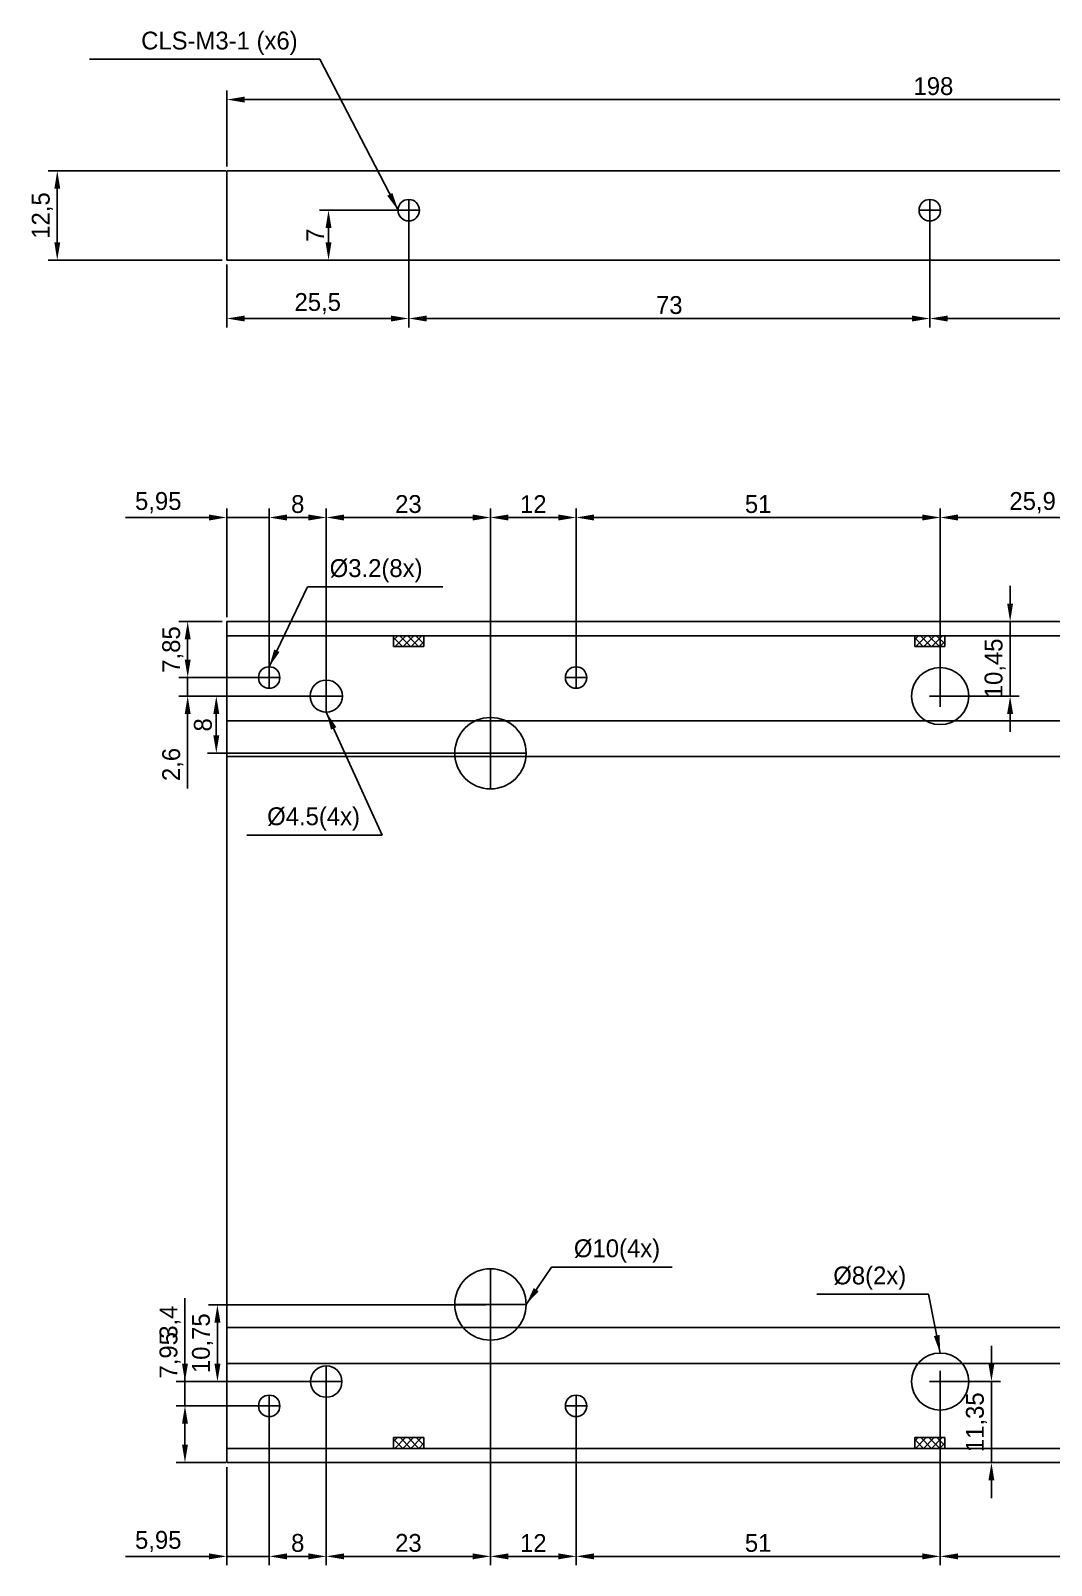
# Model space of a CAD drawing. Header units: millimetres. Extents: x -18 to 411, y -84 to 264.
# Drawn here: x 125.2 to 268.2, y 48.7 to 263.6 of the extents above; entities that cross this region are included whole.
import ezdxf

# ---------------------------------------------------------------- set-up
doc = ezdxf.new("R2010")
doc.units = ezdxf.units.MM
for name, color, linetype in [('Descriptive Text', 9, 'Continuous'), ('dimensions', 151, 'Continuous'), ('underneath', 9, 'Continuous')]:
    doc.layers.add(name, color=color, linetype=linetype)
doc.dimstyles.new('ISO-25', dxfattribs={"dimtxt": 2.5, "dimasz": 2.5, "dimexe": 1.25, "dimexo": 0.625, "dimtad": 1, "dimzin": 9, "dimtxsty": 'Standard', "dimcen": 2.5, "dimadec": 0, "dimazin": 0, "dimtfac": 1, "dimtmove": 0, "dimatfit": 3, "dimfxl": 0, "dimarcsym": 0})

# ---------------------------------------------------------------- blocks, each defined once
blk = doc.blocks.new('*D52')
at = {"layer": 'Defpoints', "color": 0}
for p in [(178.2, 238.5), (251.2, 238.5), (251.2, 223.33)]:
    blk.add_point(p, dxfattribs=at)
at = {"layer": 'dimensions', "color": 0, "lineweight": -2}
for p, q in [((178.2, 237.87), (178.2, 222.08)), ((251.2, 237.87), (251.2, 222.08)), ((180.7, 223.33), (248.7, 223.33))]:
    blk.add_line(p, q, dxfattribs=at)
at = {"layer": 'dimensions', "color": 0}
for points in [[(180.7, 223.74), (180.7, 222.91), (178.2, 223.33)], [(248.7, 223.74), (248.7, 222.91), (251.2, 223.33)]]:
    blk.add_solid(points, dxfattribs=at)
at = {"layer": 'dimensions', "color": 0, "insert": (214.7, 225.2), "char_height": 2.5, "attachment_point": 5}
blk.add_mtext('73', dxfattribs=at)
blk = doc.blocks.new('*D53')
at = {"layer": 'Defpoints', "color": 0}
for p in [(251.2, 238.5), (325.2, 238.5), (325.2, 223.33)]:
    blk.add_point(p, dxfattribs=at)
at = {"layer": 'dimensions', "color": 0, "lineweight": -2}
for p, q in [((251.2, 237.87), (251.2, 222.08)), ((325.2, 237.87), (325.2, 222.08)), ((253.7, 223.33), (322.7, 223.33))]:
    blk.add_line(p, q, dxfattribs=at)
at = {"layer": 'dimensions', "color": 0}
for points in [[(253.7, 223.74), (253.7, 222.91), (251.2, 223.33)], [(322.7, 223.74), (322.7, 222.91), (325.2, 223.33)]]:
    blk.add_solid(points, dxfattribs=at)
at = {"layer": 'dimensions', "color": 0, "insert": (288.2, 225.2), "char_height": 2.5, "attachment_point": 5}
blk.add_mtext('74', dxfattribs=at)
blk = doc.blocks.new('*D54')
at = {"layer": 'Defpoints', "color": 0}
for p in [(128.96, 244), (153.2, 244), (152.7, 231.5)]:
    blk.add_point(p, dxfattribs=at)
at = {"layer": 'dimensions', "color": 0, "lineweight": -2}
for p, q in [((152.57, 244), (127.71, 244)), ((128.96, 234), (128.96, 241.5)), ((152.07, 231.5), (127.71, 231.5))]:
    blk.add_line(p, q, dxfattribs=at)
at = {"layer": 'dimensions', "color": 0}
for points in [[(128.55, 241.5), (129.38, 241.5), (128.96, 244)], [(128.55, 234), (129.38, 234), (128.96, 231.5)]]:
    blk.add_solid(points, dxfattribs=at)
at = {"layer": 'dimensions', "color": 0, "insert": (126.88, 237.75), "char_height": 2.5, "attachment_point": 5, "rotation": 90}
blk.add_mtext('12,5', dxfattribs=at)
blk = doc.blocks.new('*D55')
at = {"layer": 'Defpoints', "color": 0}
for p in [(178.2, 238.5), (166.96, 231.5), (178.2, 231.5)]:
    blk.add_point(p, dxfattribs=at)
at = {"layer": 'dimensions', "color": 0, "lineweight": -2}
for p, q in [((177.57, 238.5), (165.71, 238.5)), ((166.96, 236), (166.96, 234)), ((177.57, 231.5), (165.71, 231.5))]:
    blk.add_line(p, q, dxfattribs=at)
at = {"layer": 'dimensions', "color": 0}
for points in [[(166.55, 236), (167.38, 236), (166.96, 238.5)], [(166.55, 234), (167.38, 234), (166.96, 231.5)]]:
    blk.add_solid(points, dxfattribs=at)
at = {"layer": 'dimensions', "color": 0, "insert": (165.09, 235), "char_height": 2.5, "attachment_point": 5, "rotation": 90}
blk.add_mtext('7', dxfattribs=at)
blk = doc.blocks.new('*D56')
at = {"layer": 'Defpoints', "color": 0}
for p in [(178.2, 238.5), (152.7, 231.5), (178.2, 223.33)]:
    blk.add_point(p, dxfattribs=at)
at = {"layer": 'dimensions', "color": 0, "lineweight": -2}
for p, q in [((178.2, 237.87), (178.2, 222.08)), ((152.7, 230.87), (152.7, 222.08)), ((155.2, 223.33), (175.7, 223.33))]:
    blk.add_line(p, q, dxfattribs=at)
at = {"layer": 'dimensions', "color": 0}
for points in [[(155.2, 223.74), (155.2, 222.91), (152.7, 223.33)], [(175.7, 223.74), (175.7, 222.91), (178.2, 223.33)]]:
    blk.add_solid(points, dxfattribs=at)
at = {"layer": 'dimensions', "color": 0, "insert": (165.45, 225.41), "char_height": 2.5, "attachment_point": 5}
blk.add_mtext('25,5', dxfattribs=at)
blk = doc.blocks.new('*D57')
at = {"layer": 'Defpoints', "color": 0}
for p in [(152.7, 253.99), (152.7, 244), (350.7, 244)]:
    blk.add_point(p, dxfattribs=at)
at = {"layer": 'dimensions', "color": 0, "lineweight": -2}
for p, q in [((152.7, 244.62), (152.7, 255.24)), ((348.2, 253.99), (155.2, 253.99)), ((350.7, 244.62), (350.7, 255.24))]:
    blk.add_line(p, q, dxfattribs=at)
at = {"layer": 'dimensions', "color": 0}
for points in [[(155.2, 254.4), (155.2, 253.57), (152.7, 253.99)], [(348.2, 254.4), (348.2, 253.57), (350.7, 253.99)]]:
    blk.add_solid(points, dxfattribs=at)
at = {"layer": 'dimensions', "color": 0, "insert": (251.7, 255.86), "char_height": 2.5, "attachment_point": 5}
blk.add_mtext('198', dxfattribs=at)
blk = doc.blocks.new('*D68')
at = {"layer": 'Defpoints', "color": 0}
for p in [(158.65, 71), (152.7, 63.1), (158.65, 49.97)]:
    blk.add_point(p, dxfattribs=at)
at = {"layer": 'dimensions', "color": 0, "lineweight": -2}
for p, q in [((158.65, 70.37), (158.65, 48.72)), ((152.7, 62.47), (152.7, 48.72)), ((150.2, 49.97), (138.53, 49.97)), ((158.65, 49.97), (152.7, 49.97)), ((161.15, 49.97), (163.65, 49.97))]:
    blk.add_line(p, q, dxfattribs=at)
at = {"layer": 'dimensions', "color": 0}
for points in [[(150.2, 50.39), (150.2, 49.55), (152.7, 49.97)], [(161.15, 50.39), (161.15, 49.55), (158.65, 49.97)]]:
    blk.add_solid(points, dxfattribs=at)
at = {"layer": 'dimensions', "color": 0, "insert": (143.11, 52.05), "char_height": 2.5, "attachment_point": 5}
blk.add_mtext('5,95', dxfattribs=at)
blk = doc.blocks.new('*D69')
at = {"layer": 'Defpoints', "color": 0}
for p in [(166.65, 74.4), (158.65, 71), (166.65, 49.97)]:
    blk.add_point(p, dxfattribs=at)
at = {"layer": 'dimensions', "color": 0, "lineweight": -2}
for p, q in [((166.65, 73.77), (166.65, 48.72)), ((158.65, 70.37), (158.65, 48.72)), ((161.15, 49.97), (164.15, 49.97))]:
    blk.add_line(p, q, dxfattribs=at)
at = {"layer": 'dimensions', "color": 0}
for points in [[(161.15, 50.39), (161.15, 49.55), (158.65, 49.97)], [(164.15, 50.39), (164.15, 49.55), (166.65, 49.97)]]:
    blk.add_solid(points, dxfattribs=at)
at = {"layer": 'dimensions', "color": 0, "insert": (162.65, 51.84), "char_height": 2.5, "attachment_point": 5}
blk.add_mtext('8', dxfattribs=at)
blk = doc.blocks.new('*D70')
at = {"layer": 'Defpoints', "color": 0}
for p in [(189.65, 85.2), (166.65, 74.4), (189.65, 49.97)]:
    blk.add_point(p, dxfattribs=at)
at = {"layer": 'dimensions', "color": 0, "lineweight": -2}
for p, q in [((189.65, 84.57), (189.65, 48.72)), ((166.65, 73.77), (166.65, 48.72)), ((169.15, 49.97), (187.15, 49.97))]:
    blk.add_line(p, q, dxfattribs=at)
at = {"layer": 'dimensions', "color": 0}
for points in [[(169.15, 50.39), (169.15, 49.55), (166.65, 49.97)], [(187.15, 50.39), (187.15, 49.55), (189.65, 49.97)]]:
    blk.add_solid(points, dxfattribs=at)
at = {"layer": 'dimensions', "color": 0, "insert": (178.15, 51.84), "char_height": 2.5, "attachment_point": 5}
blk.add_mtext('23', dxfattribs=at)
blk = doc.blocks.new('*D71')
at = {"layer": 'Defpoints', "color": 0}
for p in [(189.65, 85.2), (201.65, 71), (201.65, 49.97)]:
    blk.add_point(p, dxfattribs=at)
at = {"layer": 'dimensions', "color": 0, "lineweight": -2}
for p, q in [((189.65, 84.57), (189.65, 48.72)), ((201.65, 70.37), (201.65, 48.72)), ((192.15, 49.97), (199.15, 49.97))]:
    blk.add_line(p, q, dxfattribs=at)
at = {"layer": 'dimensions', "color": 0}
for points in [[(192.15, 50.39), (192.15, 49.55), (189.65, 49.97)], [(199.15, 50.39), (199.15, 49.55), (201.65, 49.97)]]:
    blk.add_solid(points, dxfattribs=at)
at = {"layer": 'dimensions', "color": 0, "insert": (195.65, 51.84), "char_height": 2.5, "attachment_point": 5}
blk.add_mtext('12', dxfattribs=at)
blk = doc.blocks.new('*D72')
at = {"layer": 'Defpoints', "color": 0}
for p in [(252.65, 74.4), (303.55, 71), (303.55, 49.97)]:
    blk.add_point(p, dxfattribs=at)
at = {"layer": 'dimensions', "color": 0, "lineweight": -2}
for p, q in [((252.65, 73.77), (252.65, 48.72)), ((303.55, 70.37), (303.55, 48.72)), ((255.15, 49.97), (301.05, 49.97))]:
    blk.add_line(p, q, dxfattribs=at)
at = {"layer": 'dimensions', "color": 0}
for points in [[(255.15, 50.39), (255.15, 49.55), (252.65, 49.97)], [(301.05, 50.39), (301.05, 49.55), (303.55, 49.97)]]:
    blk.add_solid(points, dxfattribs=at)
at = {"layer": 'dimensions', "color": 0, "insert": (278.1, 52.05), "char_height": 2.5, "attachment_point": 5}
blk.add_mtext('50,9', dxfattribs=at)
blk = doc.blocks.new('*D76')
at = {"layer": 'Defpoints', "color": 0}
for p in [(158.65, 195.46), (152.7, 180.9), (158.65, 173)]:
    blk.add_point(p, dxfattribs=at)
at = {"layer": 'dimensions', "color": 0, "lineweight": -2}
for p, q in [((152.7, 181.52), (152.7, 196.71)), ((158.65, 173.62), (158.65, 196.71)), ((150.2, 195.46), (138.53, 195.46)), ((158.65, 195.46), (152.7, 195.46)), ((161.15, 195.46), (163.65, 195.46))]:
    blk.add_line(p, q, dxfattribs=at)
at = {"layer": 'dimensions', "color": 0}
for points in [[(150.2, 195.88), (150.2, 195.04), (152.7, 195.46)], [(161.15, 195.88), (161.15, 195.04), (158.65, 195.46)]]:
    blk.add_solid(points, dxfattribs=at)
at = {"layer": 'dimensions', "color": 0, "insert": (143.11, 197.54), "char_height": 2.5, "attachment_point": 5}
blk.add_mtext('5,95', dxfattribs=at)
blk = doc.blocks.new('*D77')
at = {"layer": 'Defpoints', "color": 0}
for p in [(166.65, 195.46), (158.65, 173), (166.65, 170.4)]:
    blk.add_point(p, dxfattribs=at)
at = {"layer": 'dimensions', "color": 0, "lineweight": -2}
for p, q in [((158.65, 173.62), (158.65, 196.71)), ((166.65, 171.02), (166.65, 196.71)), ((161.15, 195.46), (164.15, 195.46))]:
    blk.add_line(p, q, dxfattribs=at)
at = {"layer": 'dimensions', "color": 0}
for points in [[(161.15, 195.88), (161.15, 195.04), (158.65, 195.46)], [(164.15, 195.88), (164.15, 195.04), (166.65, 195.46)]]:
    blk.add_solid(points, dxfattribs=at)
at = {"layer": 'dimensions', "color": 0, "insert": (162.65, 197.33), "char_height": 2.5, "attachment_point": 5}
blk.add_mtext('8', dxfattribs=at)
blk = doc.blocks.new('*D78')
at = {"layer": 'Defpoints', "color": 0}
for p in [(189.65, 195.46), (166.65, 170.4), (189.65, 162.4)]:
    blk.add_point(p, dxfattribs=at)
at = {"layer": 'dimensions', "color": 0, "lineweight": -2}
for p, q in [((166.65, 171.02), (166.65, 196.71)), ((189.65, 163.02), (189.65, 196.71)), ((169.15, 195.46), (187.15, 195.46))]:
    blk.add_line(p, q, dxfattribs=at)
at = {"layer": 'dimensions', "color": 0}
for points in [[(169.15, 195.88), (169.15, 195.04), (166.65, 195.46)], [(187.15, 195.88), (187.15, 195.04), (189.65, 195.46)]]:
    blk.add_solid(points, dxfattribs=at)
at = {"layer": 'dimensions', "color": 0, "insert": (178.15, 197.33), "char_height": 2.5, "attachment_point": 5}
blk.add_mtext('23', dxfattribs=at)
blk = doc.blocks.new('*D79')
at = {"layer": 'Defpoints', "color": 0}
for p in [(201.65, 195.46), (201.65, 173), (189.65, 162.4)]:
    blk.add_point(p, dxfattribs=at)
at = {"layer": 'dimensions', "color": 0, "lineweight": -2}
for p, q in [((189.65, 163.02), (189.65, 196.71)), ((201.65, 173.62), (201.65, 196.71)), ((192.15, 195.46), (199.15, 195.46))]:
    blk.add_line(p, q, dxfattribs=at)
at = {"layer": 'dimensions', "color": 0}
for points in [[(192.15, 195.88), (192.15, 195.04), (189.65, 195.46)], [(199.15, 195.88), (199.15, 195.04), (201.65, 195.46)]]:
    blk.add_solid(points, dxfattribs=at)
at = {"layer": 'dimensions', "color": 0, "insert": (195.65, 197.33), "char_height": 2.5, "attachment_point": 5}
blk.add_mtext('12', dxfattribs=at)
blk = doc.blocks.new('*D80')
at = {"layer": 'Defpoints', "color": 0}
for p in [(252.65, 195.46), (201.65, 173), (252.65, 170.4)]:
    blk.add_point(p, dxfattribs=at)
at = {"layer": 'dimensions', "color": 0, "lineweight": -2}
for p, q in [((201.65, 173.62), (201.65, 196.71)), ((252.65, 171.02), (252.65, 196.71)), ((204.15, 195.46), (250.15, 195.46))]:
    blk.add_line(p, q, dxfattribs=at)
at = {"layer": 'dimensions', "color": 0}
for points in [[(204.15, 195.88), (204.15, 195.04), (201.65, 195.46)], [(250.15, 195.88), (250.15, 195.04), (252.65, 195.46)]]:
    blk.add_solid(points, dxfattribs=at)
at = {"layer": 'dimensions', "color": 0, "insert": (227.15, 197.33), "char_height": 2.5, "attachment_point": 5}
blk.add_mtext('51', dxfattribs=at)
blk = doc.blocks.new('*D81')
at = {"layer": 'Defpoints', "color": 0}
for p in [(278.55, 195.46), (278.55, 173), (252.65, 170.4)]:
    blk.add_point(p, dxfattribs=at)
at = {"layer": 'dimensions', "color": 0, "lineweight": -2}
for p, q in [((252.65, 171.02), (252.65, 196.71)), ((278.55, 173.62), (278.55, 196.71)), ((255.15, 195.46), (276.05, 195.46))]:
    blk.add_line(p, q, dxfattribs=at)
at = {"layer": 'dimensions', "color": 0}
for points in [[(255.15, 195.88), (255.15, 195.04), (252.65, 195.46)], [(276.05, 195.88), (276.05, 195.04), (278.55, 195.46)]]:
    blk.add_solid(points, dxfattribs=at)
at = {"layer": 'dimensions', "color": 0, "insert": (265.6, 197.54), "char_height": 2.5, "attachment_point": 5}
blk.add_mtext('25,9', dxfattribs=at)
blk = doc.blocks.new('*D92')
at = {"layer": 'Defpoints', "color": 0}
for p in [(252.65, 74.4), (201.65, 71), (252.65, 49.97)]:
    blk.add_point(p, dxfattribs=at)
at = {"layer": 'dimensions', "color": 0, "lineweight": -2}
for p, q in [((252.65, 73.77), (252.65, 48.72)), ((201.65, 70.37), (201.65, 48.72)), ((204.15, 49.97), (250.15, 49.97))]:
    blk.add_line(p, q, dxfattribs=at)
at = {"layer": 'dimensions', "color": 0}
for points in [[(204.15, 50.39), (204.15, 49.55), (201.65, 49.97)], [(250.15, 50.39), (250.15, 49.55), (252.65, 49.97)]]:
    blk.add_solid(points, dxfattribs=at)
at = {"layer": 'dimensions', "color": 0, "insert": (227.15, 51.84), "char_height": 2.5, "attachment_point": 5}
blk.add_mtext('51', dxfattribs=at)
blk = doc.blocks.new('*D95')
at = {"layer": 'Defpoints', "color": 0}
for p in [(146.85, 71.05), (158.65, 71.05), (153.2, 63.1)]:
    blk.add_point(p, dxfattribs=at)
at = {"layer": 'dimensions', "color": 0, "lineweight": -2}
for p, q in [((146.85, 71.05), (146.85, 82.72)), ((158.02, 71.05), (145.6, 71.05)), ((146.85, 65.6), (146.85, 68.55)), ((152.57, 63.1), (145.6, 63.1))]:
    blk.add_line(p, q, dxfattribs=at)
at = {"layer": 'dimensions', "color": 0}
for points in [[(146.44, 68.55), (147.27, 68.55), (146.85, 71.05)], [(146.44, 65.6), (147.27, 65.6), (146.85, 63.1)]]:
    blk.add_solid(points, dxfattribs=at)
at = {"layer": 'dimensions', "color": 0, "insert": (144.77, 78.13), "char_height": 2.5, "attachment_point": 5, "rotation": 90}
blk.add_mtext('7,95', dxfattribs=at)
blk = doc.blocks.new('*D96')
at = {"layer": 'Defpoints', "color": 0}
for p in [(146.85, 74.45), (166.65, 74.45), (158.65, 71.05)]:
    blk.add_point(p, dxfattribs=at)
at = {"layer": 'dimensions', "color": 0, "lineweight": -2}
for p, q in [((146.85, 76.95), (146.85, 86.12)), ((166.02, 74.45), (145.6, 74.45)), ((146.85, 71.05), (146.85, 74.45)), ((158.02, 71.05), (145.6, 71.05)), ((146.85, 68.55), (146.85, 66.05))]:
    blk.add_line(p, q, dxfattribs=at)
at = {"layer": 'dimensions', "color": 0}
for points in [[(146.44, 76.95), (147.27, 76.95), (146.85, 74.45)], [(146.44, 68.55), (147.27, 68.55), (146.85, 71.05)]]:
    blk.add_solid(points, dxfattribs=at)
at = {"layer": 'dimensions', "color": 0, "insert": (144.77, 82.78), "char_height": 2.5, "attachment_point": 5, "rotation": 90}
blk.add_mtext('3,4', dxfattribs=at)
blk = doc.blocks.new('*D99')
at = {"layer": 'Defpoints', "color": 0}
for p in [(189.65, 85.2), (151.4, 74.45), (166.65, 74.45)]:
    blk.add_point(p, dxfattribs=at)
at = {"layer": 'dimensions', "color": 0, "lineweight": -2}
for p, q in [((189.02, 85.2), (150.15, 85.2)), ((151.4, 82.7), (151.4, 76.95)), ((166.02, 74.45), (150.15, 74.45))]:
    blk.add_line(p, q, dxfattribs=at)
at = {"layer": 'dimensions', "color": 0}
for points in [[(150.98, 82.7), (151.82, 82.7), (151.4, 85.2)], [(150.98, 76.95), (151.82, 76.95), (151.4, 74.45)]]:
    blk.add_solid(points, dxfattribs=at)
at = {"layer": 'dimensions', "color": 0, "insert": (149.32, 79.82), "char_height": 2.5, "attachment_point": 5, "rotation": 90}
blk.add_mtext('10,75', dxfattribs=at)
blk = doc.blocks.new('*D101')
at = {"layer": 'Defpoints', "color": 0}
for p in [(147.23, 180.9), (152.7, 180.9), (158.65, 173.05)]:
    blk.add_point(p, dxfattribs=at)
at = {"layer": 'dimensions', "color": 0, "lineweight": -2}
for p, q in [((152.07, 180.9), (145.98, 180.9)), ((147.23, 175.55), (147.23, 178.4)), ((158.02, 173.05), (145.98, 173.05))]:
    blk.add_line(p, q, dxfattribs=at)
at = {"layer": 'dimensions', "color": 0}
for points in [[(146.82, 178.4), (147.65, 178.4), (147.23, 180.9)], [(146.82, 175.55), (147.65, 175.55), (147.23, 173.05)]]:
    blk.add_solid(points, dxfattribs=at)
at = {"layer": 'dimensions', "color": 0, "insert": (145.15, 176.97), "char_height": 2.5, "attachment_point": 5, "rotation": 90}
blk.add_mtext('7,85', dxfattribs=at)
blk = doc.blocks.new('*D102')
at = {"layer": 'Defpoints', "color": 0}
for p in [(147.23, 173.05), (158.65, 173.05), (166.65, 170.45)]:
    blk.add_point(p, dxfattribs=at)
at = {"layer": 'dimensions', "color": 0, "lineweight": -2}
for p, q in [((147.23, 175.55), (147.23, 178.05)), ((158.02, 173.05), (145.98, 173.05)), ((147.23, 173.05), (147.23, 170.45)), ((166.02, 170.45), (145.98, 170.45)), ((147.23, 167.95), (147.23, 157.53))]:
    blk.add_line(p, q, dxfattribs=at)
at = {"layer": 'dimensions', "color": 0}
for points in [[(146.82, 175.55), (147.65, 175.55), (147.23, 173.05)], [(146.82, 167.95), (147.65, 167.95), (147.23, 170.45)]]:
    blk.add_solid(points, dxfattribs=at)
at = {"layer": 'dimensions', "color": 0, "insert": (145.15, 160.87), "char_height": 2.5, "attachment_point": 5, "rotation": 90}
blk.add_mtext('2,6', dxfattribs=at)
blk = doc.blocks.new('*D103')
at = {"layer": 'Defpoints', "color": 0}
for p in [(151.24, 170.45), (166.65, 170.45), (189.65, 162.45)]:
    blk.add_point(p, dxfattribs=at)
at = {"layer": 'dimensions', "color": 0, "lineweight": -2}
for p, q in [((166.02, 170.45), (149.99, 170.45)), ((151.24, 164.95), (151.24, 167.95)), ((189.02, 162.45), (149.99, 162.45))]:
    blk.add_line(p, q, dxfattribs=at)
at = {"layer": 'dimensions', "color": 0}
for points in [[(150.83, 167.95), (151.66, 167.95), (151.24, 170.45)], [(150.83, 164.95), (151.66, 164.95), (151.24, 162.45)]]:
    blk.add_solid(points, dxfattribs=at)
at = {"layer": 'dimensions', "color": 0, "insert": (149.37, 166.42), "char_height": 2.5, "attachment_point": 5, "rotation": 90}
blk.add_mtext('8', dxfattribs=at)
blk = doc.blocks.new('*D107')
at = {"layer": 'Defpoints', "color": 0}
for p in [(252.65, 74.45), (252.65, 63.1), (259.83, 63.1)]:
    blk.add_point(p, dxfattribs=at)
at = {"layer": 'dimensions', "color": 0, "lineweight": -2}
for p, q in [((259.83, 76.95), (259.83, 79.45)), ((253.27, 74.45), (261.08, 74.45)), ((259.83, 74.45), (259.83, 63.1)), ((253.27, 63.1), (261.08, 63.1)), ((259.83, 60.6), (259.83, 58.1))]:
    blk.add_line(p, q, dxfattribs=at)
at = {"layer": 'dimensions', "color": 0}
for points in [[(259.41, 76.95), (260.24, 76.95), (259.83, 74.45)], [(259.41, 60.6), (260.24, 60.6), (259.83, 63.1)]]:
    blk.add_solid(points, dxfattribs=at)
at = {"layer": 'dimensions', "color": 0, "insert": (257.74, 68.75), "char_height": 2.5, "attachment_point": 5, "rotation": 90}
blk.add_mtext('11,35', dxfattribs=at)
blk = doc.blocks.new('*D108')
at = {"layer": 'Defpoints', "color": 0}
for p in [(252.65, 180.9), (262.45, 180.9), (252.65, 170.45)]:
    blk.add_point(p, dxfattribs=at)
at = {"layer": 'dimensions', "color": 0, "lineweight": -2}
for p, q in [((262.45, 183.4), (262.45, 185.9)), ((253.27, 180.9), (263.7, 180.9)), ((262.45, 170.45), (262.45, 180.9)), ((253.27, 170.45), (263.7, 170.45)), ((262.45, 167.95), (262.45, 165.45))]:
    blk.add_line(p, q, dxfattribs=at)
at = {"layer": 'dimensions', "color": 0}
for points in [[(262.03, 183.4), (262.86, 183.4), (262.45, 180.9)], [(262.03, 167.95), (262.86, 167.95), (262.45, 170.45)]]:
    blk.add_solid(points, dxfattribs=at)
at = {"layer": 'dimensions', "color": 0, "insert": (260.36, 174.33), "char_height": 2.5, "attachment_point": 5, "rotation": 90}
blk.add_mtext('10,45', dxfattribs=at)

msp = doc.modelspace()

# ---------------------------------------------------------------- hatches: boundary and pattern name
at = {"layer": 'underneath'}
h = msp.add_hatch(dxfattribs=at)
h.set_pattern_fill('ANSI37', color=256, scale=0.25, style=0)
h.paths.add_polyline_path([(180.308, 178.9), (176.088, 178.9), (176.088, 177.4), (180.308, 177.4)])
h = msp.add_hatch(dxfattribs=at)
h.set_pattern_fill('ANSI37', color=256, scale=0.25, style=0)
h.paths.add_polyline_path([(253.308, 177.4), (253.308, 178.9), (249.088, 178.9), (249.088, 177.4)])
h = msp.add_hatch(dxfattribs=at)
h.set_pattern_fill('ANSI37', color=256, scale=0.25, style=0)
h.paths.add_polyline_path([(176.088, 66.6), (176.088, 65.1), (180.308, 65.1), (180.308, 66.6)])
h = msp.add_hatch(dxfattribs=at)
h.set_pattern_fill('ANSI37', color=256, scale=0.25, style=0)
h.paths.add_polyline_path([(249.088, 66.6), (249.088, 65.1), (253.308, 65.1), (253.308, 66.6)])

# ---------------------------------------------------------------- linework, layer by layer
for p, q in [((152.698, 231.5), (152.698, 244)), ((152.698, 244), (350.698, 244)), ((178.198, 237), (178.198, 240)), ((251.198, 237), (251.198, 240)), ((176.698, 238.5), (179.698, 238.5)), ((249.698, 238.5), (252.698, 238.5)), ((152.698, 231.5), (350.698, 231.5)), ((350.698, 180.9), (152.698, 180.9)), ((152.698, 63.1), (152.698, 180.9)), ((350.698, 178.9), (152.698, 178.9)), ((158.648, 171.55), (158.648, 174.55)), ((201.648, 171.55), (201.648, 174.55)), ((160.148, 173.05), (157.148, 173.05)), ((203.148, 173.05), (200.148, 173.05)), ((189.648, 157.45), (189.648, 167.45)), ((184.648, 162.45), (194.648, 162.45)), ((189.648, 80.25), (189.648, 90.25)), ((194.648, 85.25), (184.648, 85.25)), ((160.148, 71.05), (157.148, 71.05)), ((158.648, 69.55), (158.648, 72.55)), ((203.148, 71.05), (200.148, 71.05)), ((201.648, 69.55), (201.648, 72.55)), ((350.698, 65.1), (152.698, 65.1)), ((350.698, 63.1), (152.698, 63.1))]:
    msp.add_line(p, q)
at = {"ltscale": 0.1}
for p, q in [((166.648, 172.7), (166.648, 168.2)), ((252.648, 171.95), (252.648, 168.95)), ((164.398, 170.45), (168.898, 170.45)), ((251.148, 170.45), (254.148, 170.45)), ((166.648, 76.65), (166.648, 72.25)), ((252.648, 75.95), (252.648, 72.95)), ((164.448, 74.45), (168.848, 74.45)), ((251.148, 74.45), (254.148, 74.45))]:
    msp.add_line(p, q, dxfattribs=at)
for centre, radius in [((178.198, 238.5), 1.5), ((251.198, 238.5), 1.5), ((158.648, 173.05), 1.5), ((201.648, 173.05), 1.5), ((252.648, 170.45), 4), ((166.648, 170.45), 2.25), ((189.648, 162.45), 5), ((189.648, 85.25), 5), ((252.648, 74.45), 4), ((166.648, 74.45), 2.2), ((158.648, 71.05), 1.5), ((201.648, 71.05), 1.5)]:
    msp.add_circle(centre, radius)
at = {"layer": 'underneath'}
for p, q in [((176.088, 178.9), (176.088, 177.4)), ((180.308, 178.9), (180.308, 177.4)), ((249.088, 178.9), (249.088, 177.4)), ((253.308, 178.9), (253.308, 177.4)), ((180.308, 177.4), (176.088, 177.4)), ((253.308, 177.4), (249.088, 177.4)), ((350.698, 167), (152.698, 167)), ((350.698, 162), (152.698, 162)), ((350.698, 82), (152.698, 82)), ((350.698, 77), (152.698, 77)), ((176.088, 65.1), (176.088, 66.6)), ((180.308, 66.6), (176.088, 66.6)), ((180.308, 65.1), (180.308, 66.6)), ((249.088, 65.1), (249.088, 66.6)), ((253.308, 66.6), (249.088, 66.6)), ((253.308, 65.1), (253.308, 66.6))]:
    msp.add_line(p, q, dxfattribs=at)

# ---------------------------------------------------------------- texts
at = {"layer": 'Descriptive Text', "char_height": 2.5}
for s, insert, attachment_point in [('CLS-M3-1 (x6)', (162.636, 260.251), 9), ('Ø3.2(8x)', (167.127, 186.373), 7), ('Ø4.5(4x)', (171.372, 151.619), 9), ('Ø10(4x)', (201.34, 91.116), 7), ('Ø8(2x)', (247.892, 87.311), 9)]:
    msp.add_mtext(s, dxfattribs=dict(at, insert=insert, attachment_point=attachment_point))

# ---------------------------------------------------------------- dimensions: what is measured, and where the dimension line sits
at = {"layer": 'dimensions'}
for base, p1, p2, picture, middle in [((152.698, 253.988), (350.698, 244), (152.698, 244), '*D57', (251.698, 255.863)), ((178.198, 223.326), (152.698, 231.5), (178.198, 238.5), '*D56', (165.448, 225.41)), ((252.648, 49.969), (201.648, 71), (252.648, 74.4), '*D92', (227.148, 51.844))]:
    dim = msp.add_linear_dim(base=base, p1=p1, p2=p2, dimstyle='ISO-25', dxfattribs=at)
    dim.commit()
    dim.dimension.update_dxf_attribs({"geometry": picture, "text_midpoint": middle})
for base, p1, p2, picture, middle in [((128.962, 244), (152.698, 231.5), (153.198, 244), '*D54', (126.879, 237.75)), ((166.963, 231.5), (178.198, 238.5), (178.198, 231.5), '*D55', (165.088, 235)), ((146.855, 74.45), (158.648, 71.05), (166.648, 74.45), '*D96', (144.771, 82.783)), ((151.401, 74.45), (189.648, 85.2), (166.648, 74.45), '*D99', (149.318, 79.825)), ((146.855, 71.05), (153.198, 63.1), (158.648, 71.05), '*D95', (144.771, 78.133))]:
    dim = msp.add_linear_dim(base=base, p1=p1, p2=p2, angle=90, dimstyle='ISO-25', dxfattribs=at)
    dim.commit()
    dim.dimension.update_dxf_attribs({"geometry": picture, "text_midpoint": middle})
for base, p1, p2, picture, middle in [((251.198, 223.326), (178.198, 238.5), (251.198, 238.5), '*D52', (214.698, 225.201)), ((325.198, 223.326), (251.198, 238.5), (325.198, 238.5), '*D53', (288.198, 225.201)), ((166.648, 195.459), (158.648, 173), (166.648, 170.4), '*D77', (162.648, 197.334)), ((189.648, 195.459), (166.648, 170.4), (189.648, 162.4), '*D78', (178.148, 197.334)), ((201.648, 195.459), (189.648, 162.4), (201.648, 173), '*D79', (195.648, 197.334)), ((252.648, 195.459), (201.648, 173), (252.648, 170.4), '*D80', (227.148, 197.334)), ((278.548, 195.459), (252.648, 170.4), (278.548, 173), '*D81', (265.598, 197.543)), ((189.648, 49.969), (166.648, 74.4), (189.648, 85.2), '*D70', (178.148, 51.844)), ((201.648, 49.969), (189.648, 85.2), (201.648, 71), '*D71', (195.648, 51.844)), ((166.648, 49.969), (158.648, 71), (166.648, 74.4), '*D69', (162.648, 51.844)), ((303.548, 49.969), (252.648, 74.4), (303.548, 71), '*D72', (278.098, 52.052))]:
    dim = msp.add_linear_dim(base=base, p1=p1, p2=p2, dimstyle='ISO-25', override={"dimtmove": 1}, dxfattribs=at)
    dim.commit()
    dim.dimension.update_dxf_attribs({"geometry": picture, "text_midpoint": middle})
for base, p1, p2, picture, middle in [((158.648, 195.459), (152.698, 180.9), (158.648, 173), '*D76', (143.115, 195.459)), ((158.648, 49.969), (152.698, 63.1), (158.648, 71), '*D68', (143.115, 49.969))]:
    dim = msp.add_linear_dim(base=base, p1=p1, p2=p2, dimstyle='ISO-25', dxfattribs=at)
    dim.commit()
    dim.dimension.update_dxf_attribs({"geometry": picture, "text_midpoint": middle, "dimtype": 160})
for base, p1, p2, picture, middle in [((262.446, 180.9), (252.648, 170.45), (252.648, 180.9), '*D108', (262.446, 174.335)), ((147.234, 180.9), (158.648, 173.05), (152.698, 180.9), '*D101', (147.234, 176.975)), ((147.234, 173.05), (166.648, 170.45), (158.648, 173.05), '*D102', (147.234, 160.867)), ((151.243, 170.45), (189.648, 162.45), (166.648, 170.45), '*D103', (151.243, 166.425)), ((259.826, 63.1), (252.648, 74.45), (252.648, 63.1), '*D107', (259.826, 68.75))]:
    dim = msp.add_linear_dim(base=base, p1=p1, p2=p2, angle=90, dimstyle='ISO-25', dxfattribs=at)
    dim.commit()
    dim.dimension.update_dxf_attribs({"geometry": picture, "text_midpoint": middle, "dimtype": 160})

# ---------------------------------------------------------------- leaders
at = {"layer": 'Descriptive Text', "annotation_type": 0, "has_hookline": 1}
for points, hookline_direction, text_width in [([(176.698, 238.5), (165.761, 259.626), (163.261, 259.626)], 1, 29.167), ([(158.648, 174.55), (164.002, 185.748), (166.502, 185.748)], 0, 15.833), ([(166.648, 168.2), (174.497, 150.994), (171.997, 150.994)], 1, 15.833), ([(194.648, 85.25), (198.215, 90.491), (200.715, 90.491)], 0, 13.75), ([(252.648, 78.45), (251.017, 86.686), (248.517, 86.686)], 1, 12.5)]:
    msp.add_leader(points, dimstyle='ISO-25', dxfattribs=dict(at, hookline_direction=hookline_direction, text_width=text_width))

doc.saveas('drawing.dxf')
